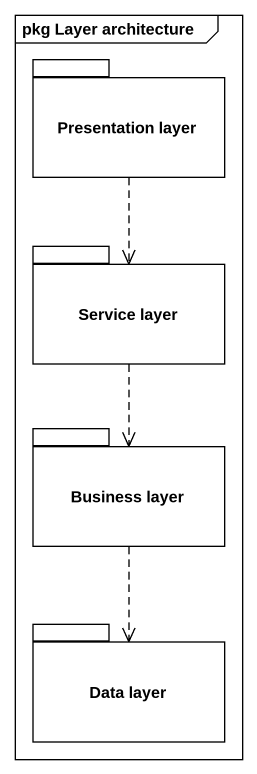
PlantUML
@startuml
mainframe pkg Layer architecture
package "Presentation layer" as Presentation_layer {
}
package "Service layer" as Service_layer {
}
package "Business layer" as Business_layer {
}
package "Data layer" as Data_layer {
}
Presentation_layer ..> Service_layer
Service_layer ..> Business_layer
Business_layer ..> Data_layer
@enduml
